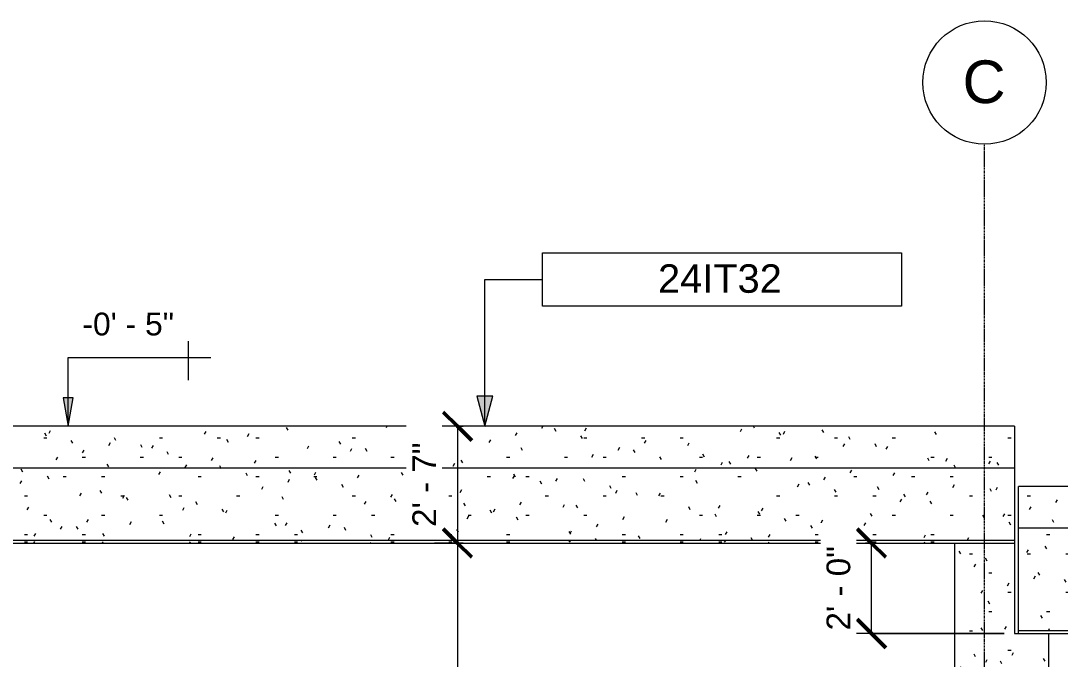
# Model space of a CAD drawing. Header units: inches. Extents: x -12094 to -4267, y -204 to 12515.
# Drawn here: x -8924 to -8648, y -66.8 to 102.6 of the extents above; entities that cross this region are included whole.
import ezdxf

# ---------------------------------------------------------------- set-up
doc = ezdxf.new("R2010")
doc.units = ezdxf.units.IN
doc.header["$MEASUREMENT"] = 0
doc.linetypes.add('Línea de rejilla', pattern=[0.875, 0.5, -0.125, 0.125, -0.125])
for name, color, linetype, lineweight in [('A-ANNO-DIMS', 211, 'Continuous', 9), ('A-ANNO-DIMS-64', 211, 'Continuous', 9), ('G-ANNO-DIMS', 111, 'Continuous', 9), ('S-BEAM', 12, 'Continuous', 18), ('S-BEAM-IDEN', 2, 'Continuous', 9), ('S-COLS', 52, 'Continuous', 18), ('S-GRID', 1, 'Continuous', 9), ('S-GRID-IDEN', 1, 'Continuous', 9)]:
    doc.layers.add(name, color=color, linetype=linetype, lineweight=lineweight)
doc.styles.add('Arial', font='arial.ttf', dxfattribs={"height": 11.338583})
doc.styles.add('Arial_1', font='arial.ttf', dxfattribs={"height": 7.559055})
doc.styles.add('Arial_2', font='arial.ttf', dxfattribs={"height": 6.047244})
doc.styles.add('Arial_3', font='arial.ttf', dxfattribs={"height": 6.299213})
doc.dimstyles.new('Diagonal_-_Arial_2_5_mm_1', dxfattribs={"dimscale": 12, "dimtxt": 6.426831, "dimasz": 0.629921, "dimexe": 0.503937, "dimexo": 0.314961, "dimgap": 0.314961, "dimtad": 1, "dimdec": 4, "dimrnd": 0.0625, "dimzin": 1, "dimdsep": 46, "dimlunit": 4, "dimtxsty": 'Arial_3', "dimblk1": 'OBLIQUE', "dimblk2": 'OBLIQUE', "dimsah": 1, "dimcen": 0.09, "dimazin": 0, "dimtfac": 1, "dimtdec": 4, "dimtix": 1, "dimtmove": 0, "dimatfit": 3, "dimfxl": 1, "dimtvp": 1, "dimtfill": 1, "dimfrac": 2, "dimtolj": 1, "dimtzin": 0, "dimarcsym": 2})
pattern_1 = [(0, (-10986.386, 17.48), (20.48, 5.12), [0.845, -14.515, 0.845, -14.515, -81.92]), (0, (-10986.386, 17.48), (20.48, 5.12), [-30.72, 0.845, -29.875, 0.845, -14.515, -35.84]), (0, (-10986.386, 17.48), (20.48, 5.12), [-76.8, 0.845, -9.395, 0.845, -24.755]), (120, (-10978.706, 20.04), (-14.67405, 15.1762), [0.845, -14.515, 0.845, -14.515, -81.92]), (120, (-10978.706, 20.04), (-14.67405, 15.1762), [-30.72, 0.845, -29.875, 0.845, -14.515, -35.84]), (120, (-10978.706, 20.04), (-14.67405, 15.1762), [-76.8, 0.845, -9.395, 0.845, -24.755]), (240, (-10976.146, 30.28), (-5.80595, -20.2962), [0.845, -14.515, 0.845, -14.515, -81.92]), (240, (-10976.146, 30.28), (-5.80595, -20.2962), [-30.72, 0.845, -29.875, 0.845, -14.515, -35.84]), (240, (-10976.146, 30.28), (-5.80595, -20.2962), [-76.8, 0.845, -9.395, 0.845, -24.755])]

# ---------------------------------------------------------------- blocks, each defined once
blk = doc.blocks.new('Inverted Tee Beam - 24IT40-223392-SECTION 02')
at = {"layer": 'S-BEAM'}
h = blk.add_hatch(dxfattribs=at)
h.set_pattern_fill('FP_8', color=256, style=0, pattern_type=2)
h.set_pattern_definition(pattern_1)
h.paths.add_polyline_path([(-11108.34, -32), (-10848.17, -32), (-10848.17, -21), (-11250.17, -21), (-11250.17, -32), (-11250.03, -32)], flags=0)
h = blk.add_hatch(dxfattribs=at)
h.set_pattern_fill('FP_8', color=256, style=0, pattern_type=2)
h.set_pattern_definition(pattern_1)
h.paths.add_polyline_path([(-10966.65, -59.21), (-10848.17, -59.21), (-10848.17, -32), (-11250.17, -32), (-11250.17, -59.21), (-11108.34, -59.21)], flags=0)
h = blk.add_hatch(dxfattribs=at)
h.set_pattern_fill('FP_12', color=256, style=0, pattern_type=2)
h.set_pattern_definition([(0, (-10986.386, -11.508), (20.48, 3.62), [0.845, -14.515, 0.845, -14.515, -81.92]), (0, (-10986.386, -11.508), (20.48, 3.62), [-30.72, 0.845, -29.875, 0.845, -14.515, -35.84]), (0, (-10986.386, -11.508), (20.48, 3.62), [-76.8, 0.845, -9.395, 0.845, -24.755]), (129.232, (-10978.706, -9.698), (-14.67376, 10.73134), [0.668, -11.475, 0.668, -11.475, -64.763]), (129.232, (-10978.706, -9.698), (-14.67376, 10.73134), [-24.286, 0.668, -23.618, 0.668, -11.475, -28.334]), (129.232, (-10978.706, -9.698), (-14.67376, 10.73134), [-60.716, 0.668, -7.428, 0.668, -19.571]), (230.768, (-10976.146, -2.457), (-5.80663, -14.351475), [0.668, -11.475, 0.668, -76.239]), (230.768, (-10976.146, -2.457), (-5.80663, -14.351475), [-12.811, -11.475, 0.668, -23.618, -40.477]), (230.768, (-10976.146, -2.457), (-5.80663, -14.351475), [-48.573, 0.668, -11.475, 0.668, -27.666]), (230.768, (-10976.146, -2.457), (-5.80663, -14.351475), [-61.384, -7.428, 0.668, -19.571])])
h.paths.add_polyline_path([(-10848.17, -60), (-10848.17, -59.21), (-11250.17, -59.21), (-11250.17, -60), (-10966.65, -60)], flags=0)
for p, q in [((-11250.17, -32), (-11250.17, -21)), ((-10848.17, -21), (-11250.17, -21)), ((-11250.17, -59.21), (-11250.17, -32)), ((-11250.17, -32), (-10848.17, -32)), ((-11250.17, -60), (-11250.17, -59.21)), ((-11250.17, -59.21), (-10848.17, -59.21)), ((-11250.17, -60), (-10848.17, -60))]:
    blk.add_line(p, q, dxfattribs=at)
blk = doc.blocks.new('Prefabricado-Pilar cuadrado - 16_x16_-223447-SECTION 02')
at = {"layer": 'S-COLS'}
h = blk.add_hatch(dxfattribs=at)
h.set_pattern_fill('FP_8', color=256, style=0, pattern_type=2)
h.set_pattern_definition(pattern_1)
h.paths.add_polyline_path([(-11267.19, -128), (-11267.11, -128), (-11267.11, -36), (-11267.19, -36), (-11267.19, -125.83)], flags=0)
h = blk.add_hatch(dxfattribs=at)
h.set_pattern_fill('FP_8', color=256, style=0, pattern_type=2)
h.set_pattern_definition(pattern_1)
h.paths.add_polyline_path([(-11267.11, -128), (-11251.27, -128), (-11251.27, -36), (-11267.11, -36), (-11267.11, -125.83)], flags=0)
h = blk.add_hatch(dxfattribs=at)
h.set_pattern_fill('FP_8', color=256, style=0, pattern_type=2)
h.set_pattern_definition(pattern_1)
h.paths.add_polyline_path([(-11251.27, -128), (-11251.19, -128), (-11251.19, -77.99), (-11242.19, -68.99), (-11242.19, -60), (-11251.19, -59.99), (-11251.2, -36), (-11251.27, -36), (-11251.27, -117.59)], flags=0)
for p, q in [((-11267.19, -36), (-11267.19, -128)), ((-11251.19, -35.99), (-11251.19, -59.99)), ((-11251.19, -59.99), (-11250.17, -59.99)), ((-11242.19, -60), (-11242.19, -68.99)), ((-11242.19, -68.99), (-11251.19, -77.99)), ((-11251.19, -77.99), (-11251.19, -128)), ((-11267.19, -128), (-11267.19, -134)), ((-11251.19, -128), (-11251.19, -134)), ((-11267.19, -134), (-11267.19, -140)), ((-11251.19, -134), (-11251.19, -140)), ((-11267.11, -140), (-11267.19, -140)), ((-11251.27, -140), (-11267.11, -140)), ((-11251.19, -140), (-11251.27, -140))]:
    blk.add_line(p, q, dxfattribs=at)
blk = doc.blocks.new('Inverted Tee Beam - 24IT32-210332-SECTION 02')
at = {"layer": 'S-BEAM'}
h = blk.add_hatch(dxfattribs=at)
h.set_pattern_fill('FP_8', color=256, style=0, pattern_type=2)
h.set_pattern_definition(pattern_1)
h.paths.add_polyline_path([(-11391.72, -16), (-11251.2, -16), (-11251.2, -5), (-11527.19, -5), (-11527.19, -16)], flags=0)
h = blk.add_hatch(dxfattribs=at)
h.set_pattern_fill('FP_8', color=256, style=0, pattern_type=2)
h.set_pattern_definition(pattern_1)
h.paths.add_polyline_path([(-11391.72, -35.21), (-11251.2, -35.21), (-11251.2, -16), (-11527.19, -16), (-11527.19, -35.21)], flags=0)
h = blk.add_hatch(dxfattribs=at)
h.set_pattern_fill('FP_14', color=256, style=0, pattern_type=2)
h.set_pattern_definition([(0, (-10986.386, 0.492), (20.48, 3.62), [0.845, -14.515, 0.845, -14.515, -81.92]), (0, (-10986.386, 0.492), (20.48, 3.62), [-30.72, 0.845, -29.875, 0.845, -14.515, -35.84]), (0, (-10986.386, 0.492), (20.48, 3.62), [-76.8, 0.845, -9.395, 0.845, -24.755]), (129.232, (-10978.706, 2.302), (-14.67376, 10.731343), [0.668, -11.475, 0.668, -11.475, -64.763]), (129.232, (-10978.706, 2.302), (-14.67376, 10.731343), [-24.286, 0.668, -23.618, 0.668, -11.475, -28.334]), (129.232, (-10978.706, 2.302), (-14.67376, 10.731343), [-60.716, 0.668, -7.428, 0.668, -19.571]), (230.768, (-10976.146, 9.543), (-5.806627, -14.351475), [0.668, -11.475, 0.668, -11.475, -64.763]), (230.768, (-10976.146, 9.543), (-5.806627, -14.351475), [-24.286, 0.668, -23.618, 0.668, -11.475, -28.334]), (230.768, (-10976.146, 9.543), (-5.806627, -14.351475), [-60.716, 0.668, -7.428, 0.668, -19.571])])
h.paths.add_polyline_path([(-11251.27, -36), (-11251.2, -36), (-11251.2, -35.21), (-11527.19, -35.21), (-11527.19, -36), (-11267.11, -36)], flags=0)
for p, q in [((-11251.2, -5), (-11527.19, -5)), ((-11251.2, -5), (-11251.2, -16)), ((-11527.19, -16), (-11251.2, -16)), ((-11251.2, -16), (-11251.2, -35.21)), ((-11527.19, -35.21), (-11251.2, -35.21)), ((-11251.2, -35.21), (-11251.2, -36)), ((-11527.19, -36), (-11251.2, -36))]:
    blk.add_line(p, q, dxfattribs=at)
blk = doc.blocks.new('Rejilla - Extremo inicial de rejilla - Círculo-11506-SECTION 02')
at = {"layer": 'S-GRID-IDEN'}
blk.add_circle((-11847.19, 86.25), 16.38, dxfattribs=at)
blk = doc.blocks.new('DIMBLOCK34-SECTION 02')
at = {"layer": 'A-ANNO-DIMS-64', "lineweight": 50}
for p, q in [((-8808.06, -5), (-8811.84, -1.22)), ((-8808.06, -5), (-8804.28, -8.78)), ((-8808.06, -36), (-8811.84, -32.22)), ((-8808.06, -36), (-8804.28, -39.78))]:
    blk.add_line(p, q, dxfattribs=at)
at = {"layer": 'A-ANNO-DIMS-64'}
for p, q in [((-8806.5, -5), (-8814.11, -5)), ((-8808.06, -5), (-8808.06, -36)), ((-8808.06, -5), (-8806.5, -5)), ((-8806.5, -36), (-8814.11, -36)), ((-8808.06, -36), (-8806.5, -36))]:
    blk.add_line(p, q, dxfattribs=at)
at = {"layer": 'A-ANNO-DIMS-64', "color": 0, "insert": (-8820.02, -31.72), "char_height": 6.299, "width": 26.9334, "attachment_point": 1, "rotation": 90, "line_spacing_factor": 0.941778, "style": 'Arial_3', "bg_fill": 3, "box_fill_scale": 1.25, "bg_fill_color": 256, "bg_fill_true_color": 13158600, "bg_fill_transparency": 0}
blk.add_mtext('2\' - 7"', dxfattribs=at)
blk = doc.blocks.new('_Oblique')
at = {"color": 0, "linetype": 'ByBlock', "lineweight": -2}
blk.add_line((-0.5, -0.5), (0.5, 0.5), dxfattribs=at)
blk = doc.blocks.new('DIMBLOCK35-SECTION 02')
at = {"layer": 'A-ANNO-DIMS-64', "lineweight": 50}
for p, q in [((-8808.06, -36), (-8811.84, -32.22)), ((-8808.06, -36), (-8804.28, -39.78)), ((-8808.06, -128), (-8811.84, -124.22)), ((-8808.06, -128), (-8804.28, -131.78))]:
    blk.add_line(p, q, dxfattribs=at)
at = {"layer": 'A-ANNO-DIMS-64'}
for p, q in [((-8806.5, -36), (-8814.11, -36)), ((-8808.06, -36), (-8808.06, -128)), ((-8808.06, -36), (-8806.5, -36)), ((-8806.5, -128), (-8814.11, -128)), ((-8808.06, -128), (-8806.5, -128))]:
    blk.add_line(p, q, dxfattribs=at)
at = {"layer": 'A-ANNO-DIMS-64', "color": 0, "insert": (-8820.02, -93.22), "char_height": 6.299, "width": 26.9334, "attachment_point": 1, "rotation": 90, "line_spacing_factor": 0.941778, "style": 'Arial_3', "bg_fill": 3, "box_fill_scale": 1.25, "bg_fill_color": 256, "bg_fill_true_color": 13158600, "bg_fill_transparency": 0}
blk.add_mtext('7\' - 8"', dxfattribs=at)
blk = doc.blocks.new('Etiqueta de armazón estructural - Encuadrado-75555-SECTION 02')
at = {"layer": 'S-BEAM-IDEN'}
for p, q in [((-10756.01, 26.89), (-10756.01, 41.01)), ((-10756.01, 41.01), (-10660.69, 41.01)), ((-10660.69, 41.01), (-10660.69, 26.89)), ((-10660.69, 26.89), (-10756.01, 26.89))]:
    blk.add_line(p, q, dxfattribs=at)
blk = doc.blocks.new('DIMBLOCK37-SECTION 02')
at = {"layer": 'A-ANNO-DIMS-64', "lineweight": 50}
for p, q in [((-8698.11, -36), (-8701.89, -32.22)), ((-8698.11, -36), (-8694.33, -39.78)), ((-8698.11, -60), (-8701.89, -56.22)), ((-8698.11, -60), (-8694.33, -63.78))]:
    blk.add_line(p, q, dxfattribs=at)
at = {"layer": 'A-ANNO-DIMS-64'}
for p, q in [((-8699.68, -36), (-8692.06, -36)), ((-8698.11, -36), (-8699.68, -36)), ((-8698.11, -60), (-8698.11, -36)), ((-8662.89, -60), (-8704.16, -60)), ((-8698.11, -60), (-8662.89, -60))]:
    blk.add_line(p, q, dxfattribs=at)
at = {"layer": 'A-ANNO-DIMS-64', "color": 0, "insert": (-8710.07, -59.22), "char_height": 6.299, "width": 26.9334, "attachment_point": 1, "rotation": 90, "line_spacing_factor": 0.941778, "style": 'Arial_3', "bg_fill": 3, "box_fill_scale": 1.25, "bg_fill_color": 256, "bg_fill_true_color": 13158600, "bg_fill_transparency": 0}
blk.add_mtext('2\' - 0"', dxfattribs=at)
blk = doc.blocks.new('Cotas de elevación - Cota de elevación - Cruz-72849-SECTION 02')
at = {"layer": 'G-ANNO-DIMS'}
for p, q in [((-11470.61, 19.25), (-11470.61, 7.25)), ((-11476.61, 13.25), (-11464.61, 13.25))]:
    blk.add_line(p, q, dxfattribs=at)

msp = doc.modelspace()

# ---------------------------------------------------------------- hatches: boundary and pattern name
at = {"layer": 'G-ANNO-DIMS'}
msp.add_hatch(color=256, dxfattribs=at).paths.add_polyline_path([(-8911.43375, -5), (-8910.10089, 2.55906), (-8912.76662, 2.55906)], flags=0)

# ---------------------------------------------------------------- linework, layer by layer
for p, q in [((-8911.43375, 13.24829), (-8879.53768, 13.24829)), ((-8911.43375, -5), (-8911.43375, 13.24829)), ((-8910.10089, 2.55906), (-8912.76662, 2.55906)), ((-8912.76662, 2.55906), (-8911.43375, -5)), ((-8911.43375, -5), (-8910.10089, 2.55906))]:
    msp.add_line(p, q, dxfattribs=at)
at = {"layer": 'S-BEAM-IDEN'}
for p, q in [((-8800.78262, 33.9499), (-8785.49283, 33.9499)), ((-8800.78262, -5), (-8800.78262, 33.9499)), ((-8798.63903, 3), (-8802.92622, 3)), ((-8800.78262, -5), (-8798.63903, 3))]:
    msp.add_line(p, q, dxfattribs=at)
at = {"layer": 'S-GRID', "linetype": 'Línea de rejilla'}
msp.add_line((-8668.12144, -203.76101), (-8668.12144, 69.87692), dxfattribs=at)

# ---------------------------------------------------------------- block references
at = {"layer": 'G-ANNO-DIMS'}
msp.add_blockref('Cotas de elevación - Cota de elevación - Cruz-72849-SECTION 02', (2591.06796, 0), dxfattribs=at)
at = {"layer": 'S-BEAM'}
for name in ['Inverted Tee Beam - 24IT32-210332-SECTION 02', 'Inverted Tee Beam - 24IT40-223392-SECTION 02']:
    msp.add_blockref(name, (2591.06796, 0), dxfattribs=at)
at = {"layer": 'S-BEAM-IDEN'}
msp.add_blockref('Etiqueta de armazón estructural - Encuadrado-75555-SECTION 02', (1970.52185, 0), dxfattribs=at)
at = {"layer": 'S-COLS'}
msp.add_blockref('Prefabricado-Pilar cuadrado - 16_x16_-223447-SECTION 02', (2591.06796, 0), dxfattribs=at)
at = {"layer": 'S-GRID-IDEN'}
msp.add_blockref('Rejilla - Extremo inicial de rejilla - Círculo-11506-SECTION 02', (3179.06796, 0), dxfattribs=at)

# ---------------------------------------------------------------- texts
at = {"layer": 'S-BEAM-IDEN', "insert": (-8754.80897, 37.98861), "char_height": 7.559055, "width": 40.804, "attachment_point": 1, "style": 'Arial_1'}
msp.add_mtext('24IT32', dxfattribs=at)
at = {"layer": 'S-GRID-IDEN', "insert": (-8673.95758, 92.11481), "char_height": 11.33858, "width": 13.938, "attachment_point": 1, "style": 'Arial'}
msp.add_mtext('C', dxfattribs=at)

# ---------------------------------------------------------------- next in the draw order: texts
at = {"layer": 'G-ANNO-DIMS', "insert": (-8907.63023, 25.16329), "char_height": 6.047244, "width": 29.022108, "attachment_point": 1, "line_spacing_factor": 0.941778, "style": 'Arial_2', "bg_fill": 3, "box_fill_scale": 1.25, "bg_fill_color": 256, "bg_fill_true_color": 13158600, "bg_fill_transparency": 0}
msp.add_mtext('-0\' - 5"', dxfattribs=at)

# ---------------------------------------------------------------- next in the draw order: dimensions: what is measured, and where the dimension line sits
at = {"layer": 'A-ANNO-DIMS'}
for base, p1, p2, override, picture, middle in [((-8808.06055, -36), (-8802.71549, -5), (-8802.71549, -36), {"dimpost": '<>', "dimfxl": 31}, 'DIMBLOCK34-SECTION 02', (-8815.00257, -20.5)), ((-8698.11035, -36), (-8659.10569, -60), (-8703.45541, -36), {"dimpost": '<>', "dimfxl": 50.427157}, 'DIMBLOCK37-SECTION 02', (-8705.10609, -48))]:
    dim = msp.add_linear_dim(base=base, p1=p1, p2=p2, angle=90, dimstyle='Diagonal_-_Arial_2_5_mm_1', override=override, dxfattribs=at)
    dim.commit()
    dim.dimension.update_dxf_attribs({"geometry": picture, "text_midpoint": middle})

# ---------------------------------------------------------------- next in the draw order: hatches: boundary and pattern name
at = {"layer": 'S-BEAM-IDEN'}
msp.add_hatch(color=256, dxfattribs=at).paths.add_polyline_path([(-8800.78262, -5), (-8798.63903, 3), (-8802.92622, 3)], flags=0)

# ---------------------------------------------------------------- next in the draw order: linework, layer by layer
msp.add_line((-8802.92622, 3), (-8800.78262, -5), dxfattribs=at)

# ---------------------------------------------------------------- next in the draw order: dimensions: what is measured, and where the dimension line sits
at = {"layer": 'A-ANNO-DIMS'}
dim = msp.add_linear_dim(base=(-8808.06055, -128), p1=(-8802.71549, -36), p2=(-8802.71549, -128), angle=90, dimstyle='Diagonal_-_Arial_2_5_mm_1', override={"dimpost": '<>', "dimfxl": 92}, dxfattribs=at)
dim.commit()
dim.dimension.update_dxf_attribs({"geometry": 'DIMBLOCK35-SECTION 02', "text_midpoint": (-8815.05628, -82)})

doc.saveas('drawing.dxf')
